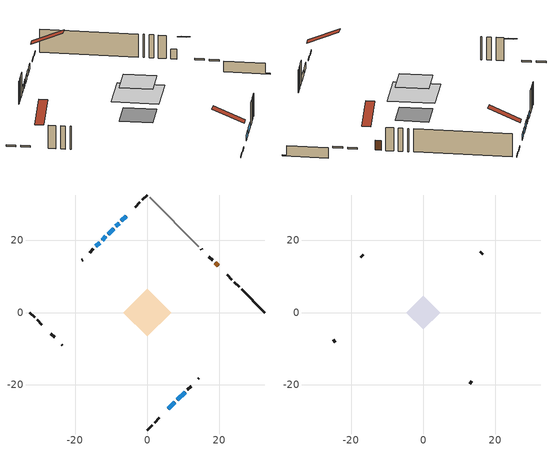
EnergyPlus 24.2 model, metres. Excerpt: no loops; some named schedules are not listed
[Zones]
conditioned space
 floor adiabatic (AdiabaticFloorConstruction): -6.61,0 0,6.61 6.61,0 0,-6.61 z3.12
 floor foundation (Slab1 construction): -4.6,0 0,4.6 4.6,0 0,-4.6 z-1.53
 wall outside (RimJoist1 construction): 0,-32.55 1.37,-31.18 / -32.55,0 -31.18,-1.37 / 0,32.55 -1.37,31.18 / 25.48,7.07 24.11,8.44 z0.68:0.98
 wall outside (RimJoist2 construction): 2.03,-30.52 3.34,-29.21 / -30.52,-2.03 -29.21,-3.34 / -2.03,30.52 -3.34,29.21 / 23.45,9.1 22.14,10.41 z0.68:0.98
 wall outside (AdiabaticWallConstruction 1): 19.61,12.94 18.79,13.76 z0.68:2.71
 wall outside (AdiabaticWallConstruction): -5.87,26.68 -7.16,25.38 / 5.87,-26.68 7.67,-24.88 / -7.82,24.73 -8.66,23.89 / -9.32,23.23 -10.83,21.72 / -11.48,21.06 -12.51,20.04 / 8.32,-24.23 10.48,-22.07 / -13.16,19.38 -14.24,18.31 z0.68:1.9
 wall outside (Wall1 construction): 11.14,-21.41 12.18,-20.36 / -26.68,-5.87 -25.63,-6.92 / -14.9,17.65 -15.95,16.6 / 18.13,14.42 17.08,15.46 z0.68:5.56
 wall outside (Wall4 construction): 14.14,-18.41 14.32,-18.23 / -23.67,-8.88 -23.5,-9.05 / -17.91,14.64 -18.08,14.47 / 15.12,17.42 14.95,17.6 z0.68:5.56
 wall foundation (FoundationWall1 construction): 26.14,6.41,-1.53 26.14,6.41,0.68 31.91,0.64,0.68 31.91,0.64,-1.37 32.55,0,-1.37 32.55,0,-1.53
 wall adiabatic (Wall5 construction): 14.29,18.25 0.66,31.89 z0.68:5.56
 window (WindowConstruction): -5.87,26.68 -7.16,25.38 z0.68:1.9
 window (WindowConstruction 1): 5.87,-26.68 7.67,-24.88 z0.68:1.9
 window (WindowConstruction 5): -7.82,24.73 -8.66,23.89 z0.68:1.9
 window (WindowConstruction 2): -9.32,23.23 -10.83,21.72 z0.68:1.9
 window (WindowConstruction 3): -11.48,21.06 -12.51,20.04 z0.68:1.9
 window (WindowConstruction 4): 8.32,-24.23 10.48,-22.07 z0.68:1.9
 window (WindowConstruction 6): -13.17,19.38 -14.24,18.31 z0.68:1.9
 door (Door): 19.61,12.94 18.79,13.76 z0.68:2.71
 ceiling adiabatic (AdiabaticFloorConstruction): 0,-6.61 6.61,0 0,6.61 -6.61,0 z3.12
attic - vented
 floor to conditioned space (Floor1 construction Reversed): -4.67,0 0,4.67 4.67,0 0,-4.67 z5.56
 wall outside (Wall3 construction): 12.84,-19.71 13.49,-19.06 / -24.97,-7.58 -24.33,-8.22 / -16.6,15.94 -17.25,15.3 / 16.43,16.12 15.78,16.77 z0.68:5.56
 roof outside (Roof1 construction): 5.21,-27.33,5.56 0.73,-22.84,8.2 -0.49,-24.06,8.2 4,-28.55,5.56; -27.33,-5.21,5.56 -22.84,-0.73,8.2 -24.06,0.49,8.2 -28.55,-4,5.56; -5.21,27.33,5.56 -0.73,22.84,8.2 0.49,24.06,8.2 -4,28.55,5.56; 20.26,12.28,5.56 15.78,7.79,8.2 16.99,6.58,8.2 21.48,11.07,5.56
[Building]
Building 1: Terrain=Suburbs
[Site:Location]
Quebec Intl AP_QC: Latitude {deg}=46.8; Longitude {deg}=-71.38; Time Zone {hr}=-5; Elevation {m}=74; Keep Site Location Information=Yes
[Site:GroundTemperature:Shallow]
0.0108218, -2.24938, -2.43038, -1.3578, 2.94801, 7.23376, 10.9493, 13.303, 13.5029, 11.5886, 7.96783, 3.81355
[Site:WaterMainsTemperature]
Calculation Method=Schedule; Temperature Schedule=mains temperature schedule
[Material] Roughness=Rough; Thermal Absorptance=0.9
Name | Thickness {m} | Conductivity {W/m-K} | Density {kg/m3} | Specific Heat {J/kg-K} | Solar Absorptance | Visible Absorptance
asphalt or fiberglass shingles | 0.00635 | 0.162714 | 1121.4 | 1465.45 | 0.4 | 0.4
ceiling loosefill ins | 0.254 | 0.0480833 | 16.02 | 1046.75 | 0.7 | 0.7
ceiling stud and cavity | 0.1397 | 0.100938 | 65.682 | 1177.47 | 0.7 | 0.7
concrete 4.0 in. | 0.1016 | 1.803125 | 2242.8 | 837.4 | 0.7 | 0.7
concrete 8.0 in. | 0.2032 | 1.803125 | 2242.8 | 837.4 | 0.7 | 0.7
door material | 0.04445 | 0.0451087 | 512.64 | 1214.23 | 0.7 | 0.7
floor covering | 0.0127 | 0.0433444 | 54.468 | 1339.84 | 0.6 | 0.6
floor rigid ins; wall rigid ins | 0.512978 | 0.029427 | 32.04 | 1214.23 | 0.7 | 0.7
floor stud and cavity | 0.1397 | 1.75129 | 37.0049 | 1207.88 | 0.7 | 0.7
furniture material conditioned space 1 | 0.1524 | 0.115458 | 640.8 | 1214.23 | 0.6 | 0.6
gypsum board | 0.0127 | 0.160291 | 801 | 837.4 | 0.6 | 0.6
osb sheathing 0.5 in. | 0.0127 | 0.115458 | 512.64 | 1214.23 | 0.7 | 0.7
osb sheathing 0.5 in. 1 | 0.0127 | 0.115458 | 512.64 | 1214.23 | 0.4 | 0.4
osb sheathing 0.75 in. | 0.01905 | 0.115458 | 512.64 | 1214.23 | 0.7 | 0.7
osb sheathing 2.0 in. | 0.0508 | 0.115458 | 512.64 | 1214.23 | 0.7 | 0.7
rim joist stud and cavity | 0.0508 | 0.0453916 | 125.044 | 1163.47 | 0.6 | 0.6
rim joist stud and cavity 1 | 0.0508 | 0.0292424 | 125.044 | 1163.47 | 0.6 | 0.6
wall stud and cavity | 0.1397 | 0.0886463 | 139.0536 | 1170.24 | 0.7 | 0.7
wall stud and cavity 1 | 0.0889 | 6.9971 | 50.32683 | 1063.81 | 0.6 | 0.6
wall stud and cavity 2 | 0.1397 | 0.083259 | 139.0536 | 1170.24 | 0.7 | 0.7
wall stud and cavity 3 | 0.1397 | 0.0803389 | 139.0536 | 1170.24 | 0.7 | 0.7
wall stud and cavity 4 | 0.0889 | 0.380278 | 52.3479 | 1209.89 | 0.7 | 0.7
wall stud and cavity 5 | 0.0889 | 0.391764 | 83.0341 | 1211.67 | 0.7 | 0.7
wood siding | 0.0254 | 0.102417 | 544.68 | 1172.36 | 0.4 | 0.4
wood siding 1 | 0.00254 | 0.102417 | 544.68 | 1172.36 | 0.4 | 0.4
wood siding 2; wood siding 3; wood siding 4 | 0.0254 | 0.102417 | 544.68 | 1172.36 | 0.7 | 0.7
[WindowMaterial:SimpleGlazingSystem]
Name | U-Factor {W/m2-K} | Solar Heat Gain Coefficient
WindowMaterial | 2.79017 | 0.63
WindowMaterial 1 | 2.78619 | 0.6
WindowMaterial 2 | 2.7913 | 0.64
WindowMaterial 3 | 2.78676 | 0.61
WindowMaterial 4 | 4.21762 | 0.68
WindowMaterial 5 | 3.75089 | 0.69
WindowMaterial 6 | 2.787898 | 0.61
[Construction]
AdiabaticFloorConstruction: floor stud and cavity, floor rigid ins, osb sheathing 0.75 in., floor covering
AdiabaticWallConstruction: wood siding 3, wall rigid ins, wall stud and cavity 4, gypsum board
AdiabaticWallConstruction 1: wood siding 4, wall rigid ins, wall stud and cavity 4, gypsum board
Door: door material
Floor1 construction Reversed: gypsum board, ceiling stud and cavity, ceiling loosefill ins
FoundationWall1 construction: concrete 8.0 in.
furniture construction conditioned space 1: furniture material conditioned space 1
PartitionWallConstruction: gypsum board, wall stud and cavity 5, gypsum board
RimJoist1 construction: wood siding 2, osb sheathing 2.0 in., rim joist stud and cavity
RimJoist2 construction: wood siding 2, osb sheathing 2.0 in., rim joist stud and cavity 1
Roof1 construction: asphalt or fiberglass shingles
Slab1 construction: concrete 4.0 in.
Wall1 construction: wood siding, osb sheathing 0.5 in., wall stud and cavity, gypsum board
Wall3 construction: wood siding 1, wall stud and cavity 1
Wall4 construction: wood siding, osb sheathing 0.5 in., wall stud and cavity 2, gypsum board
Wall5 construction: osb sheathing 0.5 in. 1, wall stud and cavity 3, gypsum board
WindowConstruction: WindowMaterial
WindowConstruction 1: WindowMaterial 1
WindowConstruction 2: WindowMaterial 2
WindowConstruction 3: WindowMaterial 3
WindowConstruction 4: WindowMaterial 4
WindowConstruction 5: WindowMaterial 5
WindowConstruction 6: WindowMaterial 6
[Zone] Multiplier=1; Part of Total Floor Area=Yes
Name | Volume {m3}
attic - vented | 18.4927
conditioned space | 328.1
[Space]
Name | Zone | Volume {m3}
attic - vented 1 | attic - vented | 18.4927
conditioned space 1 | conditioned space | 328.1
[ZoneInfiltration:EffectiveLeakageArea]
infil attic - vented 1: Zone or Space=attic - vented 1; Schedule=Always On Discrete; Effective Air Leakage Area {cm2}=1612.06; Stack Coefficient=0.000523063; Wind Coefficient=1.54524e-05
[ZoneMixing]
whole house fan mix: Zone or Space=attic - vented; Schedule=Always On Continuous; Design Flow Rate Calculation Method=Flow/Zone; Design Flow Rate {m3/s}=0; Source Zone or Space=conditioned space
[SurfaceProperty:ExposedFoundationPerimeter]
Slab1: Exposed Perimeter Calculation Method=TotalExposedPerimeter; Total Exposed Perimeter {m}=9.06801
[InternalMass] Zone or ZoneList=conditioned space; Space or SpaceList=conditioned space 1
Name | Construction | Surface Area {m2}
furniture mass conditioned space 1 | furniture construction conditioned space 1 | 51.8399
partition wall mass | PartitionWallConstruction | 129.6
[Lights]
interior lighting: Zone or ZoneList or Space or SpaceList=conditioned space 1; Schedule=interior lighting schedule; Design Level Calculation Method=LightingLevel; Lighting Level {W}=343.2; Return Air Fraction=0; Fraction Radiant=0.6; Fraction Visible=0.2; Fraction Replaceable=1
[People]
occupants: Zone or ZoneList or Space or SpaceList=conditioned space 1; Number of People Schedule=occupants schedule; Number of People Calculation Method=People; Number of People=3; Fraction Radiant=0.314171; Sensible Heat Fraction=0.56303; Activity Level Schedule=occupants activity schedule; Carbon Dioxide Generation Rate {m3/s-W}=0; Enable ASHRAE 55 Comfort Warnings=No; Mean Radiant Temperature Calculation Type=EnclosureAveraged
[ElectricEquipment] Zone or ZoneList or Space or SpaceList=conditioned space 1; Design Level Calculation Method=EquipmentLevel
Name | Schedule | Design Level {W} | Fraction Latent | Fraction Radiant | Fraction Lost
clothes dryer | clothes dryer schedule | 140.772 | 0.015 | 0.081 | 0.85
clothes washer | clothes washer schedule | 32.1985 | 0.03 | 0.162 | 0.7
cooking range | cooking range schedule | 208.969 | 0.08 | 0.432 | 0.2
dishwasher | dishwasher schedule | 66.8632 | 0.3 | 0.18 | 0.4
fridge | fridge schedule | 72.9452 | 0 | 0.6 | 0
mech vent house fan | mech vent house fan schedule | 0.95 | 0 | 0 | 1
mech vent house fan cfis | mech vent house fan cfis schedule | 0 | 0 | 0 | 0
misc plug loads | misc plug loads schedule | 494.7 | 0.045 | 0.513 | 0.1
whole house fan | Always On Discrete | 0 | 0 | 0 | 1
[OtherEquipment] Zone or ZoneList or Space or SpaceList=conditioned space 1; Design Level Calculation Method=EquipmentLevel
Name | Fuel Type | Schedule | Design Level {W} | Fraction Latent | Fraction Radiant | Fraction Lost
clothes dryer 1 | Electricity | clothes dryer schedule | 0 | 0.015 | 0.081 | 0.85
cooking range 1 | Electricity | cooking range schedule | 0 | 0.08 | 0.432 | 0.2
general water use latent | None | general water use schedule | 59.3978 | 1 | 0 | 0
general water use sensible | None | general water use schedule | -58.539 | 0 | 0.6 | 0
mech vent house fan latent load | None | Always On Discrete | 0 | 1 | 0 | 0
mech vent house fan sensible load | None | Always On Discrete | 0 | 0 | 0 | 0
water heater energy adjustment1 | Electricity | Always On Discrete | 0.01 | 0 | 0 | 1
[ZoneInfiltration:DesignFlowRate] Zone or ZoneList or Space or SpaceList=conditioned space 1; Schedule=Always On Discrete; Design Flow Rate Calculation Method=Flow/Zone; Design Flow Rate {m3/s}=0
infil flow; natural vent flow; whole house fan flow
[ZoneControl:Thermostat]
conditioned space Thermostat: Zone or ZoneList=conditioned space; Control Type Schedule=conditioned space Thermostat Schedule; Control 1=conditioned space temperature setpoint; Temperature Difference Between Cutout And Setpoint {deltaC}=0
[ZoneHVAC:Baseboard:Convective:Electric]
electric baseboard: Availability Schedule=Always On Discrete; Heating Design Capacity {W}=8749.34; Efficiency=1
[Zone equipment]
conditioned space: electric baseboard
[Foundation:Kiva]
Foundation Kiva 1: Initial Indoor Air Temperature {C}=18; Wall Height Above Grade {m}=0.680009; Wall Depth Below Slab {m}=0.2032
[Foundation:Kiva:Settings]
Soil Conductivity {W/m-K}=0.849921; Soil Density {kg/m3}=1842.3; Soil Specific Heat {J/kg-K}=418.7; Ground Solar Absorptivity=0.9; Ground Thermal Absorptivity=0.9; Ground Surface Roughness {m}=0.03; Far-Field Width {m}=40; Deep-Ground Boundary Condition=ZeroFlux; Deep-Ground Depth {m}=40; Minimum Cell Dimension {m}=0.2; Maximum Cell Growth Coefficient=3; Simulation Timestep=Timestep
[Exterior:Lights]
exterior lighting: Schedule=exterior lighting schedule; Design Level {W}=75.6
[EnergyManagementSystem:GlobalVariable]
infil_program_Qfan
infil_program_Qinf
natural_vent_program_Qnv
natural_vent_program_Qwhf
[EnergyManagementSystem:Sensor]
Name | Output:Variable or Output:Meter Index Key | Output:Variable or Output:Meter
airflow_gain | infil flow | Infiltration Sensible Heat Gain Energy
airflow_gain_1 | natural vent flow | Infiltration Sensible Heat Gain Energy
airflow_gain_2 | whole house fan flow | Infiltration Sensible Heat Gain Energy
airflow_loss | infil flow | Infiltration Sensible Heat Loss Energy
airflow_loss_1 | natural vent flow | Infiltration Sensible Heat Loss Energy
airflow_loss_2 | whole house fan flow | Infiltration Sensible Heat Loss Energy
clg_load_cond |  | Cooling:EnergyTransfer:Zone:CONDITIONED SPACE
clg_sp_s; clg_sp_s_1 | cooling setpoint | Schedule Value
clothes_dryer_exhaust_0_sch_s | clothes dryer exhaust 0 schedule | Schedule Value
conditioned_space_clg_unmet_s | conditioned space | Zone Cooling Setpoint Not Met Time
conditioned_space_htg_unmet_s | conditioned space | Zone Heating Setpoint Not Met Time
cool_season | cooling season schedule | Schedule Value
fridge_tin_s | conditioned space | Zone Mean Air Temperature
htg_load_cond |  | Heating:EnergyTransfer:Zone:CONDITIONED SPACE
htg_sp_s; htg_sp_s_1 | heating setpoint | Schedule Value
ig_ee_conv | clothes dryer | Electric Equipment Convective Heating Energy
ig_ee_conv_2 | cooking range | Electric Equipment Convective Heating Energy
ig_ee_conv_4 | fridge | Electric Equipment Convective Heating Energy
ig_ee_conv_5 | misc plug loads | Electric Equipment Convective Heating Energy
ig_ee_conv_6 | whole house fan | Electric Equipment Convective Heating Energy
ig_ee_rad | clothes dryer | Electric Equipment Radiant Heating Energy
ig_ee_rad_2 | cooking range | Electric Equipment Radiant Heating Energy
ig_ee_rad_4 | fridge | Electric Equipment Radiant Heating Energy
ig_ee_rad_5 | misc plug loads | Electric Equipment Radiant Heating Energy
ig_ee_rad_6 | whole house fan | Electric Equipment Radiant Heating Energy
ig_lgt_conv | interior lighting | Lights Convective Heating Energy
ig_lgt_rad | interior lighting | Lights Radiant Heating Energy
ig_lgt_vis | interior lighting | Lights Visible Radiation Heating Energy
ig_oe_conv | clothes dryer 1 | Other Equipment Convective Heating Energy
ig_oe_conv_1 | cooking range 1 | Other Equipment Convective Heating Energy
ig_oe_conv_2 | general water use latent | Other Equipment Convective Heating Energy
ig_oe_conv_3 | general water use sensible | Other Equipment Convective Heating Energy
ig_oe_conv_4 | water heater energy adjustment1 | Other Equipment Convective Heating Energy
ig_oe_rad | clothes dryer 1 | Other Equipment Radiant Heating Energy
ig_oe_rad_1 | cooking range 1 | Other Equipment Radiant Heating Energy
ig_oe_rad_2 | general water use latent | Other Equipment Radiant Heating Energy
ig_oe_rad_3 | general water use sensible | Other Equipment Radiant Heating Energy
ig_oe_rad_4 | water heater energy adjustment1 | Other Equipment Radiant Heating Energy
ig_ppl_conv | occupants | People Convective Heating Energy
ig_ppl_rad | occupants | People Radiant Heating Energy
im_conv | furniture mass conditioned space 1 | Surface Inside Face Convection Heat Gain Energy
im_conv_1 | partition wall mass | Surface Inside Face Convection Heat Gain Energy
im_ig | furniture mass conditioned space 1 | Surface Inside Face Internal Gains Radiation Heat Gain Energy
im_ig_1 | partition wall mass | Surface Inside Face Internal Gains Radiation Heat Gain Energy
im_lgt | furniture mass conditioned space 1 | Surface Inside Face Lights Radiation Heat Gain Energy
im_lgt_1 | partition wall mass | Surface Inside Face Lights Radiation Heat Gain Energy
im_sol | furniture mass conditioned space 1 | Surface Inside Face Solar Radiation Heat Gain Energy
im_sol_1 | partition wall mass | Surface Inside Face Solar Radiation Heat Gain Energy
im_surf | furniture mass conditioned space 1 | Surface Inside Face Net Surface Thermal Radiation Heat Gain Energy
im_surf_1 | partition wall mass | Surface Inside Face Net Surface Thermal Radiation Heat Gain Energy
mv_conv | mech vent house fan | Electric Equipment Convective Heating Energy
mv_conv_1 | mech vent house fan cfis | Electric Equipment Convective Heating Energy
mv_conv_2 | mech vent house fan latent load | Other Equipment Convective Heating Energy
mv_conv_3 | mech vent house fan sensible load | Other Equipment Convective Heating Energy
mv_rad | mech vent house fan | Electric Equipment Radiant Heating Energy
mv_rad_1 | mech vent house fan cfis | Electric Equipment Radiant Heating Energy
mv_rad_2 | mech vent house fan latent load | Other Equipment Radiant Heating Energy
mv_rad_3 | mech vent house fan sensible load | Other Equipment Radiant Heating Energy
natural_vent_s | natural vent schedule | Schedule Value
out_pb_s |  | Site Outdoor Air Barometric Pressure
out_wt_s |  | Site Outdoor Air Humidity Ratio
site_vw_s |  | Site Wind Speed
ss_back_out | Window1 | Surface Window Shortwave from Zone Back Out Window Heat Transfer Rate
ss_back_out_1 | Window2 | Surface Window Shortwave from Zone Back Out Window Heat Transfer Rate
ss_back_out_2 | Window4 | Surface Window Shortwave from Zone Back Out Window Heat Transfer Rate
ss_back_out_3 | Window5 | Surface Window Shortwave from Zone Back Out Window Heat Transfer Rate
ss_back_out_4 | Window6 | Surface Window Shortwave from Zone Back Out Window Heat Transfer Rate
ss_back_out_5 | Window7 | Surface Window Shortwave from Zone Back Out Window Heat Transfer Rate
ss_back_out_6 | Window8 | Surface Window Shortwave from Zone Back Out Window Heat Transfer Rate
ss_conv | Door1 | Surface Inside Face Convection Heat Gain Energy
ss_conv_1 | Window1 | Surface Inside Face Convection Heat Gain Energy
ss_conv_2 | Window2 | Surface Inside Face Convection Heat Gain Energy
ss_conv_3 | Window4 | Surface Inside Face Convection Heat Gain Energy
ss_conv_4 | Window5 | Surface Inside Face Convection Heat Gain Energy
ss_conv_5 | Window6 | Surface Inside Face Convection Heat Gain Energy
ss_conv_6 | Window7 | Surface Inside Face Convection Heat Gain Energy
ss_conv_7 | Window8 | Surface Inside Face Convection Heat Gain Energy
ss_ig | Door1 | Surface Inside Face Internal Gains Radiation Heat Gain Energy
ss_ig_1 | Window1 | Surface Inside Face Internal Gains Radiation Heat Gain Energy
ss_ig_2 | Window2 | Surface Inside Face Internal Gains Radiation Heat Gain Energy
ss_ig_3 | Window4 | Surface Inside Face Internal Gains Radiation Heat Gain Energy
ss_ig_4 | Window5 | Surface Inside Face Internal Gains Radiation Heat Gain Energy
ss_ig_5 | Window6 | Surface Inside Face Internal Gains Radiation Heat Gain Energy
ss_ig_6 | Window7 | Surface Inside Face Internal Gains Radiation Heat Gain Energy
ss_ig_7 | Window8 | Surface Inside Face Internal Gains Radiation Heat Gain Energy
ss_lgt | Door1 | Surface Inside Face Lights Radiation Heat Gain Energy
ss_sol | Door1 | Surface Inside Face Solar Radiation Heat Gain Energy
ss_surf | Door1 | Surface Inside Face Net Surface Thermal Radiation Heat Gain Energy
ss_surf_1 | Window1 | Surface Inside Face Net Surface Thermal Radiation Heat Gain Energy
ss_surf_2 | Window2 | Surface Inside Face Net Surface Thermal Radiation Heat Gain Energy
ss_surf_3 | Window4 | Surface Inside Face Net Surface Thermal Radiation Heat Gain Energy
ss_surf_4 | Window5 | Surface Inside Face Net Surface Thermal Radiation Heat Gain Energy
ss_surf_5 | Window6 | Surface Inside Face Net Surface Thermal Radiation Heat Gain Energy
ss_surf_6 | Window7 | Surface Inside Face Net Surface Thermal Radiation Heat Gain Energy
ss_surf_7 | Window8 | Surface Inside Face Net Surface Thermal Radiation Heat Gain Energy
ss_trans_in | Window1 | Surface Window Transmitted Solar Radiation Rate
ss_trans_in_1 | Window2 | Surface Window Transmitted Solar Radiation Rate
ss_trans_in_2 | Window4 | Surface Window Transmitted Solar Radiation Rate
ss_trans_in_3 | Window5 | Surface Window Transmitted Solar Radiation Rate
ss_trans_in_4 | Window6 | Surface Window Transmitted Solar Radiation Rate
ss_trans_in_5 | Window7 | Surface Window Transmitted Solar Radiation Rate
ss_trans_in_6 | Window8 | Surface Window Transmitted Solar Radiation Rate
ss_trans_out | Window1 | Surface Inside Face Initial Transmitted Diffuse Transmitted Out Window Solar Radiation Rate
ss_trans_out_1 | Window2 | Surface Inside Face Initial Transmitted Diffuse Transmitted Out Window Solar Radiation Rate
ss_trans_out_2 | Window4 | Surface Inside Face Initial Transmitted Diffuse Transmitted Out Window Solar Radiation Rate
ss_trans_out_3 | Window5 | Surface Inside Face Initial Transmitted Diffuse Transmitted Out Window Solar Radiation Rate
ss_trans_out_4 | Window6 | Surface Inside Face Initial Transmitted Diffuse Transmitted Out Window Solar Radiation Rate
ss_trans_out_5 | Window7 | Surface Inside Face Initial Transmitted Diffuse Transmitted Out Window Solar Radiation Rate
ss_trans_out_6 | Window8 | Surface Inside Face Initial Transmitted Diffuse Transmitted Out Window Solar Radiation Rate
s_conv | Floor1 | Surface Inside Face Convection Heat Gain Energy
s_conv_1 | FoundationWall1 | Surface Inside Face Convection Heat Gain Energy
s_conv_10 | RimJoist2:315 | Surface Inside Face Convection Heat Gain Energy
s_conv_11 | RimJoist2:45 | Surface Inside Face Convection Heat Gain Energy
s_conv_12 | Slab1 | Surface Inside Face Convection Heat Gain Energy
s_conv_13 | Wall1:135 | Surface Inside Face Convection Heat Gain Energy
s_conv_14 | Wall1:225 | Surface Inside Face Convection Heat Gain Energy
s_conv_15 | Wall1:315 | Surface Inside Face Convection Heat Gain Energy
s_conv_16 | Wall1:45 | Surface Inside Face Convection Heat Gain Energy
s_conv_17 | Wall4:135 | Surface Inside Face Convection Heat Gain Energy
s_conv_18 | Wall4:225 | Surface Inside Face Convection Heat Gain Energy
s_conv_19 | Wall4:315 | Surface Inside Face Convection Heat Gain Energy
s_conv_2 | inferred conditioned ceiling | Surface Inside Face Convection Heat Gain Energy
s_conv_20 | Wall4:45 | Surface Inside Face Convection Heat Gain Energy
s_conv_21 | Wall5 | Surface Inside Face Convection Heat Gain Energy
s_conv_3 | inferred conditioned floor | Surface Inside Face Convection Heat Gain Energy
s_conv_4 | RimJoist1:135 | Surface Inside Face Convection Heat Gain Energy
s_conv_5 | RimJoist1:225 | Surface Inside Face Convection Heat Gain Energy
s_conv_6 | RimJoist1:315 | Surface Inside Face Convection Heat Gain Energy
s_conv_7 | RimJoist1:45 | Surface Inside Face Convection Heat Gain Energy
s_conv_8 | RimJoist2:135 | Surface Inside Face Convection Heat Gain Energy
s_conv_9 | RimJoist2:225 | Surface Inside Face Convection Heat Gain Energy
s_ig | Floor1 | Surface Inside Face Internal Gains Radiation Heat Gain Energy
s_ig_1 | FoundationWall1 | Surface Inside Face Internal Gains Radiation Heat Gain Energy
s_ig_10 | RimJoist2:315 | Surface Inside Face Internal Gains Radiation Heat Gain Energy
s_ig_11 | RimJoist2:45 | Surface Inside Face Internal Gains Radiation Heat Gain Energy
s_ig_12 | Slab1 | Surface Inside Face Internal Gains Radiation Heat Gain Energy
s_ig_13 | Wall1:135 | Surface Inside Face Internal Gains Radiation Heat Gain Energy
s_ig_14 | Wall1:225 | Surface Inside Face Internal Gains Radiation Heat Gain Energy
s_ig_15 | Wall1:315 | Surface Inside Face Internal Gains Radiation Heat Gain Energy
s_ig_16 | Wall1:45 | Surface Inside Face Internal Gains Radiation Heat Gain Energy
s_ig_17 | Wall4:135 | Surface Inside Face Internal Gains Radiation Heat Gain Energy
s_ig_18 | Wall4:225 | Surface Inside Face Internal Gains Radiation Heat Gain Energy
s_ig_19 | Wall4:315 | Surface Inside Face Internal Gains Radiation Heat Gain Energy
s_ig_2 | inferred conditioned ceiling | Surface Inside Face Internal Gains Radiation Heat Gain Energy
s_ig_20 | Wall4:45 | Surface Inside Face Internal Gains Radiation Heat Gain Energy
s_ig_21 | Wall5 | Surface Inside Face Internal Gains Radiation Heat Gain Energy
s_ig_3 | inferred conditioned floor | Surface Inside Face Internal Gains Radiation Heat Gain Energy
s_ig_4 | RimJoist1:135 | Surface Inside Face Internal Gains Radiation Heat Gain Energy
s_ig_5 | RimJoist1:225 | Surface Inside Face Internal Gains Radiation Heat Gain Energy
s_ig_6 | RimJoist1:315 | Surface Inside Face Internal Gains Radiation Heat Gain Energy
s_ig_7 | RimJoist1:45 | Surface Inside Face Internal Gains Radiation Heat Gain Energy
s_ig_8 | RimJoist2:135 | Surface Inside Face Internal Gains Radiation Heat Gain Energy
s_ig_9 | RimJoist2:225 | Surface Inside Face Internal Gains Radiation Heat Gain Energy
s_lgt | Floor1 | Surface Inside Face Lights Radiation Heat Gain Energy
s_lgt_1 | FoundationWall1 | Surface Inside Face Lights Radiation Heat Gain Energy
s_lgt_10 | RimJoist2:315 | Surface Inside Face Lights Radiation Heat Gain Energy
s_lgt_11 | RimJoist2:45 | Surface Inside Face Lights Radiation Heat Gain Energy
s_lgt_12 | Slab1 | Surface Inside Face Lights Radiation Heat Gain Energy
s_lgt_13 | Wall1:135 | Surface Inside Face Lights Radiation Heat Gain Energy
s_lgt_14 | Wall1:225 | Surface Inside Face Lights Radiation Heat Gain Energy
s_lgt_15 | Wall1:315 | Surface Inside Face Lights Radiation Heat Gain Energy
s_lgt_16 | Wall1:45 | Surface Inside Face Lights Radiation Heat Gain Energy
s_lgt_17 | Wall4:135 | Surface Inside Face Lights Radiation Heat Gain Energy
s_lgt_18 | Wall4:225 | Surface Inside Face Lights Radiation Heat Gain Energy
s_lgt_19 | Wall4:315 | Surface Inside Face Lights Radiation Heat Gain Energy
s_lgt_2 | inferred conditioned ceiling | Surface Inside Face Lights Radiation Heat Gain Energy
s_lgt_20 | Wall4:45 | Surface Inside Face Lights Radiation Heat Gain Energy
s_lgt_21 | Wall5 | Surface Inside Face Lights Radiation Heat Gain Energy
s_lgt_3 | inferred conditioned floor | Surface Inside Face Lights Radiation Heat Gain Energy
s_lgt_4 | RimJoist1:135 | Surface Inside Face Lights Radiation Heat Gain Energy
s_lgt_5 | RimJoist1:225 | Surface Inside Face Lights Radiation Heat Gain Energy
s_lgt_6 | RimJoist1:315 | Surface Inside Face Lights Radiation Heat Gain Energy
s_lgt_7 | RimJoist1:45 | Surface Inside Face Lights Radiation Heat Gain Energy
s_lgt_8 | RimJoist2:135 | Surface Inside Face Lights Radiation Heat Gain Energy
s_lgt_9 | RimJoist2:225 | Surface Inside Face Lights Radiation Heat Gain Energy
s_sol | Floor1 | Surface Inside Face Solar Radiation Heat Gain Energy
s_sol_1 | FoundationWall1 | Surface Inside Face Solar Radiation Heat Gain Energy
s_sol_10 | RimJoist2:315 | Surface Inside Face Solar Radiation Heat Gain Energy
s_sol_11 | RimJoist2:45 | Surface Inside Face Solar Radiation Heat Gain Energy
s_sol_12 | Slab1 | Surface Inside Face Solar Radiation Heat Gain Energy
s_sol_13 | Wall1:135 | Surface Inside Face Solar Radiation Heat Gain Energy
